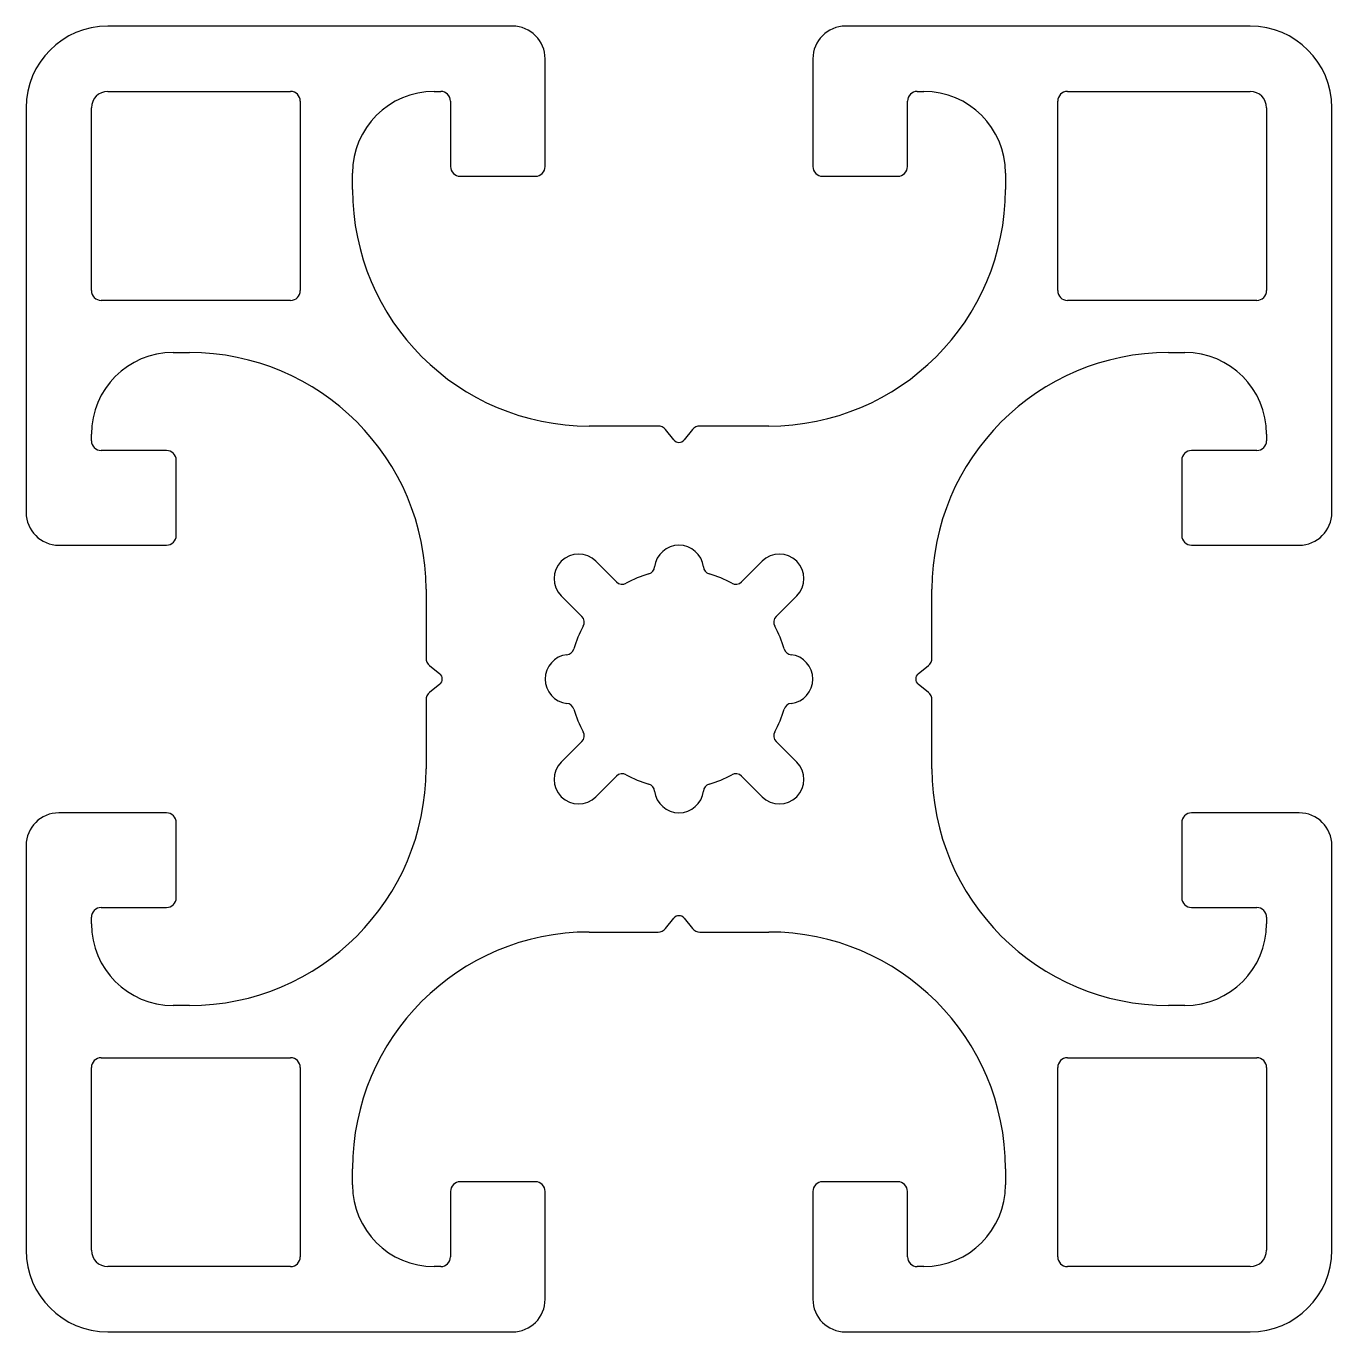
# Model space of a CAD drawing. Extents: x 1309.5 to 1349.5, y 1083.4 to 1123.4.
import ezdxf

# ---------------------------------------------------------------- set-up
doc = ezdxf.new("R2010")
doc.units = 0
doc.layers.get('0').update_dxf_attribs({"linetype": 'CONTINUOUS'})

msp = doc.modelspace()

# ---------------------------------------------------------------- linework, layer by layer
for p, q in [((1324.44, 1123.44), (1312.04, 1123.44)), ((1347.04, 1123.44), (1334.64, 1123.44)), ((1325.44, 1119.14), (1325.44, 1122.44)), ((1333.64, 1122.44), (1333.64, 1119.14)), ((1312.04, 1121.44), (1317.64, 1121.44)), ((1322.04, 1121.44), (1322.24, 1121.44)), ((1336.84, 1121.44), (1337.04, 1121.44)), ((1341.44, 1121.44), (1347.04, 1121.44)), ((1309.54, 1120.94), (1309.54, 1108.54)), ((1311.54, 1115.34), (1311.54, 1120.94)), ((1317.94, 1121.14), (1317.94, 1115.34)), ((1322.54, 1121.14), (1322.54, 1119.14)), ((1336.54, 1119.14), (1336.54, 1121.14)), ((1341.14, 1115.34), (1341.14, 1121.14)), ((1347.54, 1120.94), (1347.54, 1115.34)), ((1349.54, 1108.54), (1349.54, 1120.94)), ((1319.54, 1118.44), (1319.54, 1118.94)), ((1322.84, 1118.84), (1325.14, 1118.84)), ((1333.94, 1118.84), (1336.24, 1118.84)), ((1339.54, 1118.94), (1339.54, 1118.44)), ((1317.64, 1115.04), (1311.84, 1115.04)), ((1347.24, 1115.04), (1341.44, 1115.04)), ((1314.04, 1113.44), (1314.54, 1113.44)), ((1344.54, 1113.44), (1345.04, 1113.44)), ((1311.54, 1110.74), (1311.54, 1110.94)), ((1328.897, 1111.19), (1326.79, 1111.19)), ((1329.385, 1110.765), (1329.13, 1111.079)), ((1329.95, 1111.079), (1329.696, 1110.765)), ((1332.29, 1111.19), (1330.183, 1111.19)), ((1347.54, 1110.94), (1347.54, 1110.74)), ((1313.84, 1110.44), (1311.84, 1110.44)), ((1347.24, 1110.44), (1345.24, 1110.44)), ((1314.14, 1107.84), (1314.14, 1110.14)), ((1344.94, 1110.14), (1344.94, 1107.84)), ((1310.54, 1107.54), (1313.84, 1107.54)), ((1345.24, 1107.54), (1348.54, 1107.54)), ((1326.994, 1107.047), (1327.625, 1106.416)), ((1331.455, 1106.416), (1332.086, 1107.047)), ((1321.79, 1106.19), (1321.79, 1104.084)), ((1337.29, 1104.084), (1337.29, 1106.19)), ((1326.564, 1105.355), (1325.934, 1105.986)), ((1333.146, 1105.986), (1332.516, 1105.355)), ((1321.901, 1103.85), (1322.216, 1103.596)), ((1336.864, 1103.596), (1337.179, 1103.85)), ((1322.216, 1103.285), (1321.901, 1103.03)), ((1337.179, 1103.03), (1336.864, 1103.285)), ((1321.79, 1102.797), (1321.79, 1100.69)), ((1337.29, 1100.69), (1337.29, 1102.797)), ((1325.934, 1100.895), (1326.564, 1101.525)), ((1332.516, 1101.525), (1333.146, 1100.895)), ((1327.625, 1100.465), (1326.994, 1099.834)), ((1332.086, 1099.834), (1331.455, 1100.465)), ((1313.84, 1099.34), (1310.54, 1099.34)), ((1348.54, 1099.34), (1345.24, 1099.34)), ((1314.14, 1096.74), (1314.14, 1099.04)), ((1344.94, 1099.04), (1344.94, 1096.74)), ((1309.54, 1098.34), (1309.54, 1085.94)), ((1349.54, 1085.94), (1349.54, 1098.34)), ((1311.84, 1096.44), (1313.84, 1096.44)), ((1345.24, 1096.44), (1347.24, 1096.44)), ((1311.54, 1095.94), (1311.54, 1096.14)), ((1329.13, 1095.802), (1329.385, 1096.116)), ((1329.696, 1096.116), (1329.95, 1095.802)), ((1347.54, 1096.14), (1347.54, 1095.94)), ((1326.79, 1095.69), (1328.897, 1095.69)), ((1330.183, 1095.69), (1332.29, 1095.69)), ((1314.54, 1093.44), (1314.04, 1093.44)), ((1345.04, 1093.44), (1344.54, 1093.44)), ((1311.84, 1091.84), (1317.64, 1091.84)), ((1341.44, 1091.84), (1347.24, 1091.84)), ((1311.54, 1085.94), (1311.54, 1091.54)), ((1317.94, 1091.54), (1317.94, 1085.74)), ((1341.14, 1085.74), (1341.14, 1091.54)), ((1347.54, 1091.54), (1347.54, 1085.94)), ((1319.54, 1087.94), (1319.54, 1088.44)), ((1339.54, 1088.44), (1339.54, 1087.94)), ((1325.14, 1088.04), (1322.84, 1088.04)), ((1336.24, 1088.04), (1333.94, 1088.04)), ((1322.54, 1087.74), (1322.54, 1085.74)), ((1325.44, 1084.44), (1325.44, 1087.74)), ((1333.64, 1087.74), (1333.64, 1084.44)), ((1336.54, 1085.74), (1336.54, 1087.74)), ((1317.64, 1085.44), (1312.04, 1085.44)), ((1322.24, 1085.44), (1322.04, 1085.44)), ((1337.04, 1085.44), (1336.84, 1085.44)), ((1347.04, 1085.44), (1341.44, 1085.44)), ((1312.04, 1083.44), (1324.44, 1083.44)), ((1334.64, 1083.44), (1347.04, 1083.44))]:
    msp.add_line(p, q)
for centre, radius, start, end in [((1312.04, 1120.94), 2.5, 90, 180), ((1324.44, 1122.44), 1, 0, 90), ((1334.64, 1122.44), 1, 90, 180), ((1347.04, 1120.94), 2.5, 0, 90), ((1312.04, 1120.94), 0.5, 90, 180), ((1317.64, 1121.14), 0.3, 0, 90), ((1322.04, 1118.94), 2.5, 90, 180), ((1322.24, 1121.14), 0.3, 0, 90), ((1336.84, 1121.14), 0.3, 90, 180), ((1337.04, 1118.94), 2.5, 0, 90), ((1341.44, 1121.14), 0.3, 90, 180), ((1347.04, 1120.94), 0.5, 0, 90), ((1322.84, 1119.14), 0.3, 180, 270), ((1325.14, 1119.14), 0.3, 270, 360), ((1333.94, 1119.14), 0.3, 180, 270), ((1336.24, 1119.14), 0.3, 270, 360), ((1326.79, 1118.44), 7.25, 180, 270), ((1332.29, 1118.44), 7.25, 270, 360), ((1311.84, 1115.34), 0.3, 180, 270), ((1317.64, 1115.34), 0.3, 270, 360), ((1341.44, 1115.34), 0.3, 180, 270), ((1347.24, 1115.34), 0.3, 270, 360), ((1314.04, 1110.94), 2.5, 90, 180), ((1314.54, 1106.19), 7.25, 0, 90), ((1344.54, 1106.19), 7.25, 90, 180), ((1345.04, 1110.94), 2.5, 0, 90), ((1328.897, 1110.89), 0.3, 38.9767, 90), ((1330.183, 1110.89), 0.3, 90, 141.0233), ((1311.84, 1110.74), 0.3, 180, 270), ((1313.84, 1110.14), 0.3, 0, 90), ((1329.54, 1110.89), 0.2, 218.9767, 321.0233), ((1345.24, 1110.14), 0.3, 90, 180), ((1347.24, 1110.74), 0.3, 270, 360), ((1310.54, 1108.54), 1, 180, 270), ((1348.54, 1108.54), 1, 270, 0), ((1313.84, 1107.84), 0.3, 270, 360), ((1345.24, 1107.84), 0.3, 180, 270), ((1326.464, 1106.516), 0.75, 45, 225), ((1329.54, 1106.79), 0.75, 6.3196, 173.6804), ((1332.616, 1106.516), 0.75, 315, 135), ((1328.546, 1106.9), 0.25, 286.027, 353.6804), ((1330.534, 1106.9), 0.25, 186.3196, 253.973), ((1327.802, 1106.593), 0.25, 225, 298.8724), ((1329.54, 1103.44), 3.35, 106.027, 118.8724), ((1329.54, 1103.44), 3.35, 61.1276, 73.973), ((1331.278, 1106.593), 0.25, 241.1276, 315), ((1326.388, 1105.179), 0.25, 331.1276, 45), ((1332.693, 1105.179), 0.25, 135, 208.8724), ((1329.54, 1103.44), 3.35, 151.1276, 163.973), ((1329.54, 1103.44), 3.35, 16.027, 28.8724), ((1322.09, 1104.084), 0.3, 180, 231.0233), ((1326.19, 1103.44), 0.75, 96.3196, 263.6804), ((1326.08, 1104.434), 0.25, 276.3196, 343.973), ((1333, 1104.434), 0.25, 196.027, 263.6804), ((1332.89, 1103.44), 0.75, 276.3196, 83.6804), ((1336.99, 1104.084), 0.3, 308.9767, 0), ((1322.09, 1103.44), 0.2, 308.9767, 51.0233), ((1336.99, 1103.44), 0.2, 128.9767, 231.0233), ((1322.09, 1102.797), 0.3, 128.9767, 180), ((1336.99, 1102.797), 0.3, 0, 51.0233), ((1326.08, 1102.446), 0.25, 16.027, 83.6804), ((1329.54, 1103.44), 3.35, 196.027, 208.8724), ((1329.54, 1103.44), 3.35, 331.1276, 343.973), ((1333, 1102.446), 0.25, 96.3196, 163.973), ((1326.388, 1101.702), 0.25, 315, 28.8724), ((1332.693, 1101.702), 0.25, 151.1276, 225), ((1326.464, 1100.364), 0.75, 135, 315), ((1332.616, 1100.364), 0.75, 225, 45), ((1314.54, 1100.69), 7.25, 270, 360), ((1327.802, 1100.288), 0.25, 61.1276, 135), ((1329.54, 1103.44), 3.35, 241.1276, 253.973), ((1329.54, 1103.44), 3.35, 286.027, 298.8724), ((1331.278, 1100.288), 0.25, 45, 118.8724), ((1344.54, 1100.69), 7.25, 180, 270), ((1328.546, 1099.98), 0.25, 6.3196, 73.973), ((1329.54, 1100.09), 0.75, 186.3196, 353.6804), ((1330.534, 1099.98), 0.25, 106.027, 173.6804), ((1310.54, 1098.34), 1, 90, 180), ((1313.84, 1099.04), 0.3, 0, 90), ((1345.24, 1099.04), 0.3, 90, 180), ((1348.54, 1098.34), 1, 0, 90), ((1311.84, 1096.14), 0.3, 90, 180), ((1313.84, 1096.74), 0.3, 270, 360), ((1345.24, 1096.74), 0.3, 180, 270), ((1347.24, 1096.14), 0.3, 0, 90), ((1329.54, 1095.99), 0.2, 38.9767, 141.0233), ((1314.04, 1095.94), 2.5, 180, 270), ((1326.79, 1088.44), 7.25, 90, 180), ((1328.897, 1095.99), 0.3, 270, 321.0233), ((1330.183, 1095.99), 0.3, 218.9767, 270), ((1332.29, 1088.44), 7.25, 0, 90), ((1345.04, 1095.94), 2.5, 270, 0), ((1311.84, 1091.54), 0.3, 90, 180), ((1317.64, 1091.54), 0.3, 0, 90), ((1341.44, 1091.54), 0.3, 90, 180), ((1347.24, 1091.54), 0.3, 0, 90), ((1322.84, 1087.74), 0.3, 90, 180), ((1325.14, 1087.74), 0.3, 0, 90), ((1333.94, 1087.74), 0.3, 90, 180), ((1336.24, 1087.74), 0.3, 0, 90), ((1322.04, 1087.94), 2.5, 180, 270), ((1337.04, 1087.94), 2.5, 270, 0), ((1312.04, 1085.94), 2.5, 180, 270), ((1312.04, 1085.94), 0.5, 180, 270), ((1317.64, 1085.74), 0.3, 270, 360), ((1322.24, 1085.74), 0.3, 270, 360), ((1336.84, 1085.74), 0.3, 180, 270), ((1341.44, 1085.74), 0.3, 180, 270), ((1347.04, 1085.94), 0.5, 270, 0), ((1347.04, 1085.94), 2.5, 270, 0), ((1324.44, 1084.44), 1, 270, 0), ((1334.64, 1084.44), 1, 180, 270)]:
    msp.add_arc(centre, radius, start, end)

doc.saveas('drawing.dxf')
